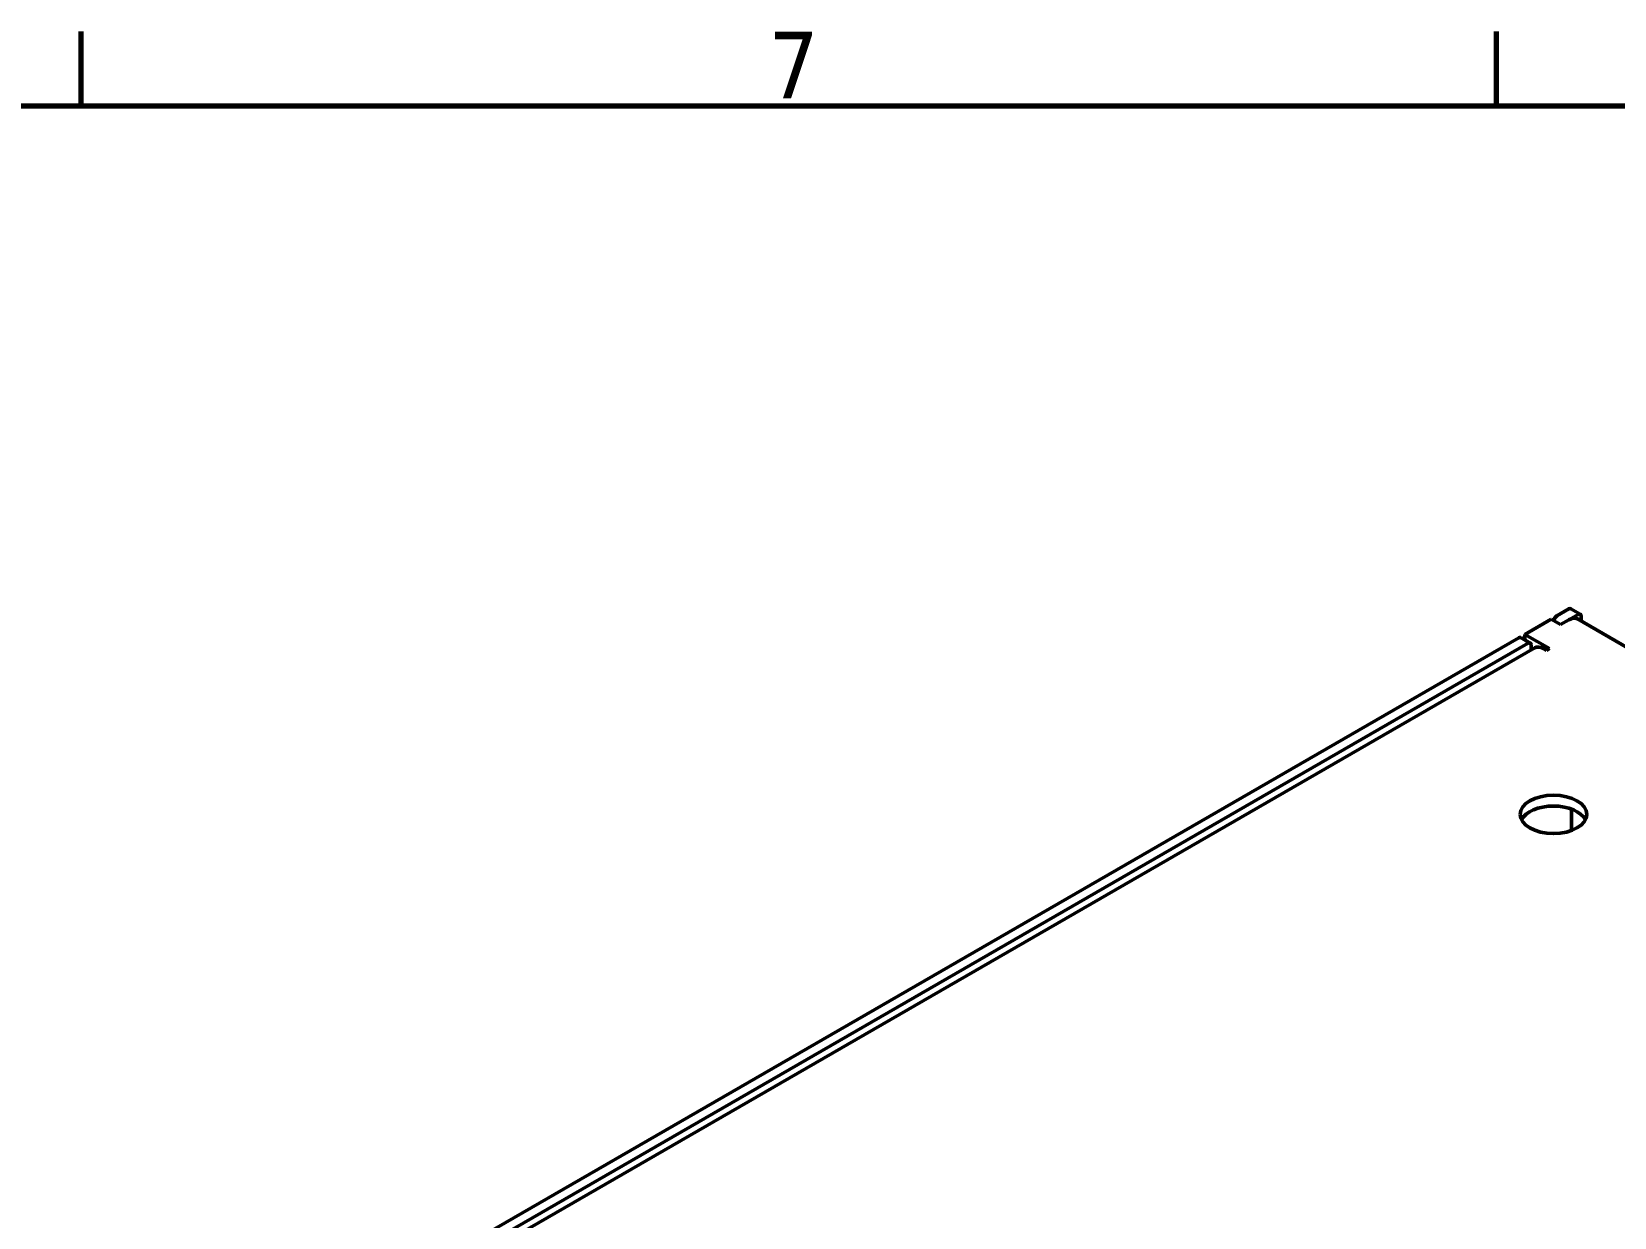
# Model space of a CAD drawing. Header units: millimetres. Extents: x 2121 to 4904, y 892 to 1933.
# Drawn here: x 3036 to 3207.5, y 1791.4 to 1920 of the extents above; entities that cross this region are included whole.
import ezdxf

# ---------------------------------------------------------------- set-up
doc = ezdxf.new("R2010")
doc.units = ezdxf.units.MM
doc.header["$LTSCALE"] = 1.8
doc.layers.add('경계(ISO)', color=7, linetype='Continuous', lineweight=70)
doc.layers.add('외형선(ISO)', color=7, linetype='Continuous', lineweight=50)
doc.styles.add('주 텍스트 (ISO)', font='')
doc.styles.get('주 텍스트 (ISO)').set_extended_font_data('Tahoma')

# ---------------------------------------------------------------- blocks, each defined once
blk = doc.blocks.new('경계 Default Border')
at = {"layer": '경계(ISO)'}
for p, q in [((445.5, 410), (445.5, 413.9)), ((519.75, 410), (519.75, 413.9))]:
    blk.add_line(p, q, dxfattribs=at)
at = {"layer": '경계(ISO)', "flags": 128}
blk.add_lwpolyline([(10, 10), (10, 410), (584, 410), (584, 10), (10, 10)], dxfattribs=at)
at = {"layer": '경계(ISO)', "insert": (481.564, 410.4), "char_height": 3.5, "attachment_point": 7, "style": '주 텍스트 (ISO)'}
blk.add_mtext('7', dxfattribs=at)

msp = doc.modelspace()

# ---------------------------------------------------------------- linework, layer by layer
at = {"layer": '외형선(ISO)'}
for p, q in [((3201.272, 1856.644), (3202.545, 1857.379)), ((3202.77, 1857.401), (3203.788, 1856.813)), ((3200.635, 1856.277), (3197.772, 1854.623)), ((3201.654, 1855.689), (3200.635, 1856.277)), ((3201.654, 1855.689), (3202.545, 1856.203)), ((3202.29, 1856.056), (3203.563, 1856.791)), ((3290.157, 1806.259), (3203.49, 1856.297)), ((3203.881, 1856.607), (3203.881, 1856.071)), ((3070.811, 1781.322), (3197.135, 1854.256)), ((3198.378, 1853.69), (3197.36, 1854.278)), ((3197.772, 1854.623), (3200.444, 1853.08)), ((3197.772, 1854.623), (3197.772, 1854.041)), ((3071.829, 1780.734), (3198.153, 1853.668)), ((3198.863, 1853.174), (3071.975, 1779.915)), ((3198.472, 1852.97), (3198.472, 1853.484)), ((3198.554, 1852.996), (3198.472, 1853.043)), ((3200.126, 1852.896), (3199.808, 1853.08)), ((3200.444, 1853.08), (3200.126, 1852.896)), ((3202.863, 1833.375), (3202.863, 1835.676))]:
    msp.add_line(p, q, dxfattribs=at)
for centre, major_axis, start_param, end_param in [((3202.545, 1857.012), (0.225, 0.39), 0, 0.7853982), ((3201.272, 1856.277), (-0.225, -0.39), 3.9269908, 5.4977871), ((3202.545, 1854.66), (0.945, 1.637), 0, 0.7853982), ((3203.563, 1856.424), (0.225, 0.39), 5.4977871, 7.0685835), ((3197.135, 1853.889), (0.225, 0.39), 0, 0.7853982), ((3198.153, 1853.301), (0.225, 0.39), 5.4977871, 7.0685835), ((3198.79, 1853.154), (-0.225, -0.39), 5.4977871, 5.5581268), ((3199.808, 1851.537), (-0.945, 1.637), 5.4977871, 6.2831853), ((3200.89, 1833.937), (3.6, 0), 0.2867566, 2.8548361)]:
    msp.add_ellipse(centre, major_axis=major_axis, ratio=0.5773503, start_param=start_param, end_param=end_param, dxfattribs=at)
msp.add_ellipse((3200.89, 1835.113), major_axis=(-3.6, 0), ratio=0.5773503, dxfattribs=at)

# ---------------------------------------------------------------- block references
at = {"xscale": 2.0655, "yscale": 2.0655, "zscale": 2.0655}
msp.add_blockref('경계 Default Border', (2121.178, 1065.062), dxfattribs=at)

doc.saveas('drawing.dxf')
